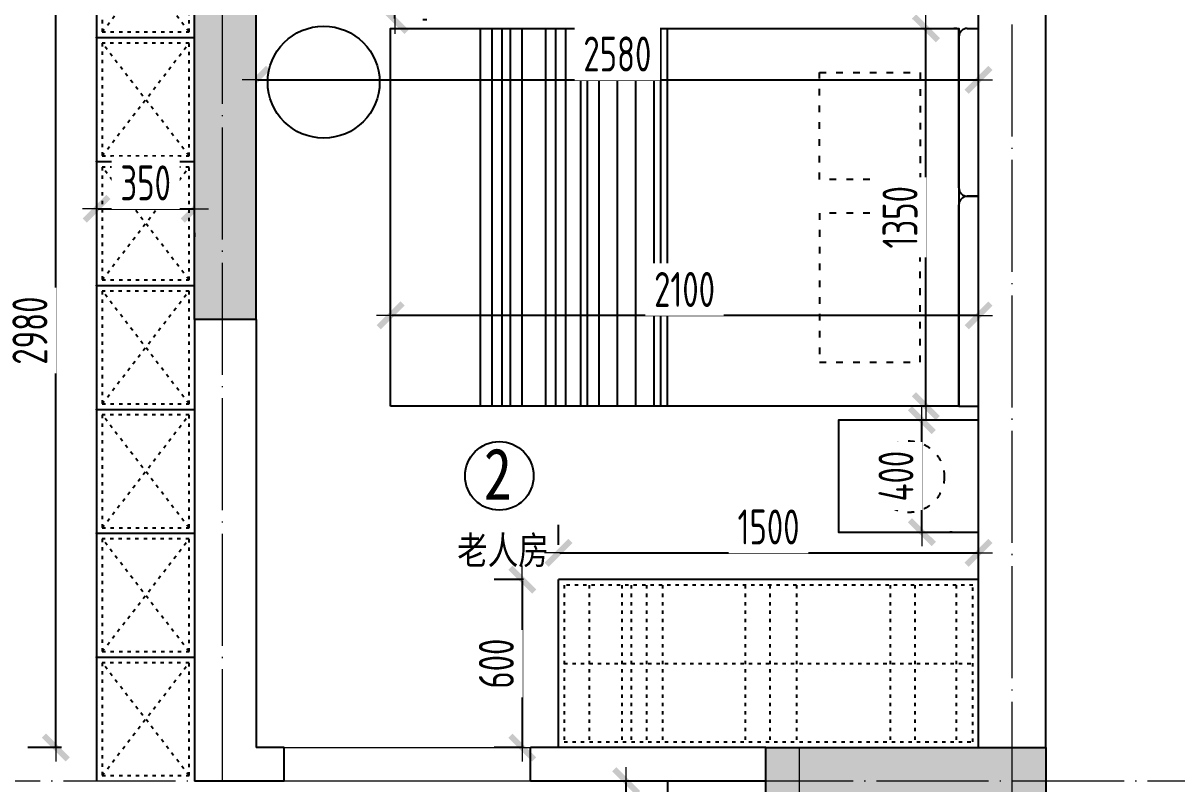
# Model space of a CAD drawing. Header units: inches. Extents: x 600 to 250244, y -404780 to 1000.
# Drawn here: x 46518 to 50639, y -347616 to -344897 of the extents above; entities that cross this region are included whole.
import ezdxf

# ---------------------------------------------------------------- set-up
doc = ezdxf.new("R2010")
doc.units = ezdxf.units.IN
doc.header["$MEASUREMENT"] = 0
for name, pattern in [('ACAD_ISO03W100', [30, 12, -18]), ('DOTE', [2.42, 2, -0.2, 0.02, -0.2]), ('iGo户型优化10', [30, 12, -18])]:
    doc.linetypes.add(name, pattern=pattern)
for name, color, linetype in [('D-ARCHI', 250, 'Continuous'), ('EVH 立面填充', 8, 'Continuous'), ('IBS-182-原建筑非承重墙', 150, 'Continuous'), ('IBS-200-原建筑承重墙柱', 200, 'Continuous'), ('IDS-040-固定高家具', 40, 'Continuous'), ('IFF-51-活动家具', 51, 'Continuous'), ('房间编号', 50, 'Continuous')]:
    doc.layers.add(name, color=color, linetype=linetype)
doc.layers.add('天棚材质标注', color=2, linetype='Continuous', lineweight=5)
doc.layers.add('门', color=65, linetype='Continuous', lineweight=13)
doc.styles.add('ARI', font='SimSun.ttf', dxfattribs={"width": 0.8, "height": 200})
doc.styles.add('HBA-DIMT', font='ARCHS.SHX', dxfattribs={"width": 0.8})
doc.styles.add('宋体', font='SimSun.ttf', dxfattribs={"width": 0.8})
doc.dimstyles.new('HBA_40', dxfattribs={"dimscale": 50, "dimtxt": 2.5, "dimasz": 0.1, "dimexe": 2, "dimexo": 2.5, "dimgap": 0.6, "dimtad": 1, "dimdec": 0, "dimrnd": 5, "dimzin": 0, "dimtxsty": 'HBA-DIMT', "dimblk": 'HBA_DIMENSION_TICK', "dimblk1": 'HBA_DIMENSION_TICK', "dimblk2": 'HBA_DIMENSION_TICK', "dimcen": 0.125, "dimclrd": 44, "dimclre": 44, "dimclrt": 2, "dimadec": 0, "dimazin": 0, "dimtfac": 1, "dimtdec": 0, "dimtix": 1, "dimtmove": 1, "dimatfit": 3, "dimldrblk": 'HBA_Leader_Dot', "dimfxl": 0, "dimtvp": 1, "dimtfill": 1, "dimtolj": 1, "dimtzin": 0, "dimarcsym": 0})

# ---------------------------------------------------------------- blocks, each defined once
blk = doc.blocks.new('HBA_DIMENSION_TICK')
at = {"color": 0, "linetype": 'ByBlock'}
for p, q in [((-10, 0), (0, 0)), ((0, 0), (10, 0))]:
    blk.add_line(p, q, dxfattribs=at)
at = {"color": 50, "linetype": 'ByBlock'}
blk.add_solid([(-10, -7), (-7, -10), (7, 10), (10, 7)], dxfattribs=at)
blk = doc.blocks.new('*D256')
at = {"layer": 'Defpoints', "color": 0, "transparency": 16777216}
for p in [(48671.7, -347606.3), (48820.5, -347606.3), (48820.5, -350276.3)]:
    blk.add_point(p, dxfattribs=at)
at = {"layer": '天棚材质标注', "color": 44, "lineweight": -2, "transparency": 16777216}
for p, q in [((48695.5, -347606.3), (48571.7, -347606.3)), ((48671.7, -350271.3), (48671.7, -347611.3)), ((48695.5, -350276.3), (48571.7, -350276.3))]:
    blk.add_line(p, q, dxfattribs=at)
at = {"layer": '天棚材质标注', "color": 44, "lineweight": -2, "transparency": 16777216, "xscale": 5, "yscale": 5, "zscale": 5}
for p, rotation in [((48671.7, -347606.3), 90), ((48671.7, -350276.3), 270)]:
    blk.add_blockref('HBA_DIMENSION_TICK', p, dxfattribs=dict(at, rotation=rotation))
at = {"layer": '天棚材质标注', "color": 2, "transparency": 16777216, "insert": (48579.2, -348941.3), "char_height": 125, "attachment_point": 5, "rotation": 90, "style": 'HBA-DIMT', "bg_fill": 3, "box_fill_scale": 1.25, "bg_fill_color": 256, "bg_fill_true_color": 13158600, "bg_fill_transparency": 0}
blk.add_mtext('\\A1;2670', dxfattribs=at)
blk = doc.blocks.new('HBA_Leader_Dot')
at = {"color": 0, "linetype": 'ByBlock'}
blk.add_line((-5, 0), (-10, 0), dxfattribs=at)
at = {"color": 0, "linetype": 'ByBlock', "const_width": 5}
blk.add_lwpolyline([(-2.5, 0, 1), (2.5, 0, 1)], format="xyb", close=True, dxfattribs=at)
blk = doc.blocks.new('*D258')
at = {"layer": 'Defpoints', "color": 0, "transparency": 16777216}
for p in [(49930.5, -346790.5), (48430.5, -346886.3), (49930.5, -346886.3)]:
    blk.add_point(p, dxfattribs=at)
at = {"layer": '天棚材质标注', "color": 44, "lineweight": -2, "transparency": 16777216}
for p, q in [((48430.5, -346761.3), (48430.5, -346690.5)), ((49930.5, -346761.3), (49930.5, -346690.5)), ((48435.5, -346790.5), (49925.5, -346790.5))]:
    blk.add_line(p, q, dxfattribs=at)
at = {"layer": '天棚材质标注', "color": 44, "lineweight": -2, "transparency": 16777216, "xscale": 5, "yscale": 5, "zscale": 5, "rotation": 180}
blk.add_blockref('HBA_DIMENSION_TICK', (48430.5, -346790.5), dxfattribs=at)
at = {"layer": '天棚材质标注', "color": 44, "lineweight": -2, "transparency": 16777216, "xscale": 5, "yscale": 5, "zscale": 5}
blk.add_blockref('HBA_DIMENSION_TICK', (49930.5, -346790.5), dxfattribs=at)
at = {"layer": '天棚材质标注', "color": 2, "transparency": 16777216, "insert": (49180.5, -346698), "char_height": 125, "attachment_point": 5, "style": 'HBA-DIMT', "bg_fill": 3, "box_fill_scale": 1.25, "bg_fill_color": 256, "bg_fill_true_color": 13158600, "bg_fill_transparency": 0}
blk.add_mtext('\\A1;1500', dxfattribs=at)
blk = doc.blocks.new('*D259')
at = {"layer": 'Defpoints', "color": 0, "transparency": 16777216}
for p in [(48430.5, -346886.3), (48300.7, -347486.3), (48430.5, -347486.3)]:
    blk.add_point(p, dxfattribs=at)
at = {"layer": '天棚材质标注', "color": 44, "lineweight": -2, "transparency": 16777216}
for p, q in [((48305.5, -346886.3), (48200.7, -346886.3)), ((48300.7, -346891.3), (48300.7, -347481.3)), ((48305.5, -347486.3), (48200.7, -347486.3))]:
    blk.add_line(p, q, dxfattribs=at)
at = {"layer": '天棚材质标注', "color": 44, "lineweight": -2, "transparency": 16777216, "xscale": 5, "yscale": 5, "zscale": 5}
for p, rotation in [((48300.7, -346886.3), 90), ((48300.7, -347486.3), 270)]:
    blk.add_blockref('HBA_DIMENSION_TICK', p, dxfattribs=dict(at, rotation=rotation))
at = {"layer": '天棚材质标注', "color": 2, "transparency": 16777216, "insert": (48208.2, -347186.3), "char_height": 125, "attachment_point": 5, "rotation": 90, "style": 'HBA-DIMT', "bg_fill": 3, "box_fill_scale": 1.25, "bg_fill_color": 256, "bg_fill_true_color": 13158600, "bg_fill_transparency": 0}
blk.add_mtext('\\A1;600', dxfattribs=at)
blk = doc.blocks.new('*D260')
at = {"layer": 'Defpoints', "color": 0, "transparency": 16777216}
for p in [(47835, -344506.3), (47845.1, -344506.3), (47835, -344886.3)]:
    blk.add_point(p, dxfattribs=at)
at = {"layer": '天棚材质标注', "color": 44, "lineweight": -2, "transparency": 16777216}
for p, q in [((47845.1, -344881.3), (47845.1, -344511.3)), ((47960, -344506.3), (47945.1, -344506.3)), ((47960, -344886.3), (47945.1, -344886.3))]:
    blk.add_line(p, q, dxfattribs=at)
at = {"layer": '天棚材质标注', "color": 44, "lineweight": -2, "transparency": 16777216, "xscale": 5, "yscale": 5, "zscale": 5}
for p, rotation in [((47845.1, -344506.3), 90), ((47845.1, -344886.3), 270)]:
    blk.add_blockref('HBA_DIMENSION_TICK', p, dxfattribs=dict(at, rotation=rotation))
at = {"layer": '天棚材质标注', "color": 2, "transparency": 16777216, "insert": (47752.6, -344696.3), "char_height": 125, "attachment_point": 5, "rotation": 90, "style": 'HBA-DIMT', "bg_fill": 3, "box_fill_scale": 1.25, "bg_fill_color": 256, "bg_fill_true_color": 13158600, "bg_fill_transparency": 0}
blk.add_mtext('\\A1;380', dxfattribs=at)
blk = doc.blocks.new('*D261')
at = {"layer": 'Defpoints', "color": 0, "transparency": 16777216}
for p in [(47350.5, -345088.4), (49930.5, -345088.4), (49930.5, -345100.4)]:
    blk.add_point(p, dxfattribs=at)
at = {"layer": '天棚材质标注', "color": 44, "lineweight": -2, "transparency": 16777216}
for p, q in [((47355.5, -345100.4), (49925.5, -345100.4)), ((47350.5, -345213.4), (47350.5, -345200.4)), ((49930.5, -345213.4), (49930.5, -345200.4))]:
    blk.add_line(p, q, dxfattribs=at)
at = {"layer": '天棚材质标注', "color": 44, "lineweight": -2, "transparency": 16777216, "xscale": 5, "yscale": 5, "zscale": 5, "rotation": 180}
blk.add_blockref('HBA_DIMENSION_TICK', (47350.5, -345100.4), dxfattribs=at)
at = {"layer": '天棚材质标注', "color": 44, "lineweight": -2, "transparency": 16777216, "xscale": 5, "yscale": 5, "zscale": 5}
blk.add_blockref('HBA_DIMENSION_TICK', (49930.5, -345100.4), dxfattribs=at)
at = {"layer": '天棚材质标注', "color": 2, "transparency": 16777216, "insert": (48640.5, -345007.9), "char_height": 125, "attachment_point": 5, "style": 'HBA-DIMT', "bg_fill": 3, "box_fill_scale": 1.25, "bg_fill_color": 256, "bg_fill_true_color": 13158600, "bg_fill_transparency": 0}
blk.add_mtext('\\A1;2580', dxfattribs=at)
blk = doc.blocks.new('*D262')
at = {"layer": 'Defpoints', "color": 0, "transparency": 16777216}
for p in [(49711.8, -346316.3), (49728.2, -346316.3), (49711.8, -346716.3)]:
    blk.add_point(p, dxfattribs=at)
at = {"layer": '天棚材质标注', "color": 44, "lineweight": -2, "transparency": 16777216}
for p, q in [((49728.2, -346711.3), (49728.2, -346321.3)), ((49836.8, -346316.3), (49828.2, -346316.3)), ((49836.8, -346716.3), (49828.2, -346716.3))]:
    blk.add_line(p, q, dxfattribs=at)
at = {"layer": '天棚材质标注', "color": 44, "lineweight": -2, "transparency": 16777216, "xscale": 5, "yscale": 5, "zscale": 5}
for p, rotation in [((49728.2, -346316.3), 90), ((49728.2, -346716.3), 270)]:
    blk.add_blockref('HBA_DIMENSION_TICK', p, dxfattribs=dict(at, rotation=rotation))
at = {"layer": '天棚材质标注', "color": 2, "transparency": 16777216, "insert": (49635.7, -346516.3), "char_height": 125, "attachment_point": 5, "rotation": 90, "style": 'HBA-DIMT', "bg_fill": 3, "box_fill_scale": 1.25, "bg_fill_color": 256, "bg_fill_true_color": 13158600, "bg_fill_transparency": 0}
blk.add_mtext('\\A1;400', dxfattribs=at)
blk = doc.blocks.new('*D263')
at = {"layer": 'Defpoints', "color": 0, "transparency": 16777216}
for p in [(49728.2, -344916.3), (49742.6, -344916.3), (49728.2, -346266.3)]:
    blk.add_point(p, dxfattribs=at)
at = {"layer": '天棚材质标注', "color": 44, "lineweight": -2, "transparency": 16777216}
for p, q in [((49742.6, -346261.3), (49742.6, -344921.3)), ((49853.2, -344916.3), (49842.6, -344916.3)), ((49853.2, -346266.3), (49842.6, -346266.3))]:
    blk.add_line(p, q, dxfattribs=at)
at = {"layer": '天棚材质标注', "color": 44, "lineweight": -2, "transparency": 16777216, "xscale": 5, "yscale": 5, "zscale": 5}
for p, rotation in [((49742.6, -344916.3), 90), ((49742.6, -346266.3), 270)]:
    blk.add_blockref('HBA_DIMENSION_TICK', p, dxfattribs=dict(at, rotation=rotation))
at = {"layer": '天棚材质标注', "color": 2, "transparency": 16777216, "insert": (49650.1, -345591.3), "char_height": 125, "attachment_point": 5, "rotation": 90, "style": 'HBA-DIMT', "bg_fill": 3, "box_fill_scale": 1.25, "bg_fill_color": 256, "bg_fill_true_color": 13158600, "bg_fill_transparency": 0}
blk.add_mtext('\\A1;1350', dxfattribs=at)
blk = doc.blocks.new('*D264')
at = {"layer": 'Defpoints', "color": 0, "transparency": 16777216}
for p in [(47830.5, -345941.9), (47830.5, -345996.3), (49930.5, -345996.3)]:
    blk.add_point(p, dxfattribs=at)
at = {"layer": '天棚材质标注', "color": 44, "lineweight": -2, "transparency": 16777216}
for p, q in [((47830.5, -345871.3), (47830.5, -345841.9)), ((49930.5, -345871.3), (49930.5, -345841.9)), ((49925.5, -345941.9), (47835.5, -345941.9))]:
    blk.add_line(p, q, dxfattribs=at)
at = {"layer": '天棚材质标注', "color": 44, "lineweight": -2, "transparency": 16777216, "xscale": 5, "yscale": 5, "zscale": 5, "rotation": 180}
blk.add_blockref('HBA_DIMENSION_TICK', (47830.5, -345941.9), dxfattribs=at)
at = {"layer": '天棚材质标注', "color": 44, "lineweight": -2, "transparency": 16777216, "xscale": 5, "yscale": 5, "zscale": 5}
blk.add_blockref('HBA_DIMENSION_TICK', (49930.5, -345941.9), dxfattribs=at)
at = {"layer": '天棚材质标注', "color": 2, "transparency": 16777216, "insert": (48880.5, -345849.4), "char_height": 125, "attachment_point": 5, "style": 'HBA-DIMT', "bg_fill": 3, "box_fill_scale": 1.25, "bg_fill_color": 256, "bg_fill_true_color": 13158600, "bg_fill_transparency": 0}
blk.add_mtext('\\A1;2100', dxfattribs=at)
blk = doc.blocks.new('*D286')
at = {"layer": 'Defpoints', "color": 0, "transparency": 16777216}
for p in [(46634.7, -344506.3), (46780.5, -344506.3), (46780.5, -347486.3)]:
    blk.add_point(p, dxfattribs=at)
at = {"layer": '天棚材质标注', "color": 44, "lineweight": -2, "transparency": 16777216}
for p, q in [((46655.5, -344506.3), (46534.7, -344506.3)), ((46634.7, -347481.3), (46634.7, -344511.3)), ((46655.5, -347486.3), (46534.7, -347486.3))]:
    blk.add_line(p, q, dxfattribs=at)
at = {"layer": '天棚材质标注', "color": 44, "lineweight": -2, "transparency": 16777216, "xscale": 5, "yscale": 5, "zscale": 5}
for p, rotation in [((46634.7, -344506.3), 90), ((46634.7, -347486.3), 270)]:
    blk.add_blockref('HBA_DIMENSION_TICK', p, dxfattribs=dict(at, rotation=rotation))
at = {"layer": '天棚材质标注', "color": 2, "transparency": 16777216, "insert": (46542.2, -345996.3), "char_height": 125, "attachment_point": 5, "rotation": 90, "style": 'HBA-DIMT', "bg_fill": 3, "box_fill_scale": 1.25, "bg_fill_color": 256, "bg_fill_true_color": 13158600, "bg_fill_transparency": 0}
blk.add_mtext('\\A1;2980', dxfattribs=at)
blk = doc.blocks.new('*D287')
at = {"layer": 'Defpoints', "color": 0, "transparency": 16777216}
for p in [(46780.5, -345522.1), (47130.5, -345522.1), (47130.5, -345561)]:
    blk.add_point(p, dxfattribs=at)
at = {"layer": '天棚材质标注', "color": 44, "lineweight": -2, "transparency": 16777216}
for p, q in [((46785.5, -345561), (47125.5, -345561)), ((46780.5, -345647.1), (46780.5, -345661)), ((47130.5, -345647.1), (47130.5, -345661))]:
    blk.add_line(p, q, dxfattribs=at)
at = {"layer": '天棚材质标注', "color": 44, "lineweight": -2, "transparency": 16777216, "xscale": 5, "yscale": 5, "zscale": 5, "rotation": 180}
blk.add_blockref('HBA_DIMENSION_TICK', (46780.5, -345561), dxfattribs=at)
at = {"layer": '天棚材质标注', "color": 44, "lineweight": -2, "transparency": 16777216, "xscale": 5, "yscale": 5, "zscale": 5}
blk.add_blockref('HBA_DIMENSION_TICK', (47130.5, -345561), dxfattribs=at)
at = {"layer": '天棚材质标注', "color": 2, "transparency": 16777216, "insert": (46955.5, -345468.5), "char_height": 125, "attachment_point": 5, "style": 'HBA-DIMT', "bg_fill": 3, "box_fill_scale": 1.25, "bg_fill_color": 256, "bg_fill_true_color": 13158600, "bg_fill_transparency": 0}
blk.add_mtext('\\A1;350', dxfattribs=at)

msp = doc.modelspace()

# ---------------------------------------------------------------- hatches: boundary and pattern name
at = {"layer": 'EVH 立面填充'}
h = msp.add_hatch(color=256, dxfattribs=at)
h.dxf.hatch_style = 1
h.paths.add_polyline_path([(47130.5, -344506.3), (47130.5, -345956.3), (47350.5, -345956.3), (47350.5, -344266.3), (46920.5, -344266.3), (46920.5, -344506.3)])
h = msp.add_hatch(color=256, dxfattribs=at)
h.dxf.hatch_style = 1
h.paths.add_polyline_path([(49410.5, -347726.3), (50170.5, -347726.3), (50170.5, -347486.3), (49170.5, -347486.3), (49170.5, -350516.3), (49410.5, -350516.3)])

# ---------------------------------------------------------------- linework, layer by layer
for p in [(46780.5, -344949.1), (46780.5, -345392), (46780.5, -345834.9), (46780.5, -346277.7), (46780.5, -346720.6), (46780.5, -347163.4)]:
    msp.add_point(p)
at = {"layer": 'D-ARCHI', "color": 251, "linetype": 'DOTE', "lineweight": 5, "ltscale": 200}
for p, q in [((47230.5, -347606.3), (47230.5, -340066)), ((50050.5, -354014.6), (50050.5, -340066)), ((49290.5, -355014.6), (49290.5, -347486.3)), ((52870.5, -347606.3), (32543.2, -347606.3))]:
    msp.add_line(p, q, dxfattribs=at)
at = {"layer": 'IBS-182-原建筑非承重墙'}
for p, q in [((50170.5, -347486.3), (50170.5, -344266.3)), ((49930.5, -347486.3), (49930.5, -344506.3)), ((47130.5, -345956.3), (47130.5, -347606.3)), ((47350.5, -345956.3), (47350.5, -347486.3)), ((47450.5, -347486.3), (47350.5, -347486.3)), ((47450.5, -347606.3), (47450.5, -347486.3)), ((48330.5, -347606.3), (48330.5, -347486.3)), ((49170.5, -347486.3), (48330.5, -347486.3)), ((47450.5, -347606.3), (47130.5, -347606.3)), ((49170.5, -347606.3), (48330.5, -347606.3))]:
    msp.add_line(p, q, dxfattribs=at)
at = {"layer": 'IBS-200-原建筑承重墙柱', "ltscale": 0.02}
for p, q in [((47350.5, -345956.3), (47350.5, -344266.3)), ((47130.5, -345956.3), (47130.5, -344506.3)), ((47350.5, -345956.3), (47130.5, -345956.3)), ((49170.5, -350516.3), (49170.5, -347486.3)), ((49170.5, -347486.3), (50170.5, -347486.3)), ((50170.5, -347486.3), (50170.5, -347726.3))]:
    msp.add_line(p, q, dxfattribs=at)
at = {"layer": 'IDS-040-固定高家具'}
for p, q in [((46780.5, -344506.3), (46780.5, -347606.3)), ((46780.5, -344949.1), (47130.5, -344949.1)), ((46780.5, -345392), (47130.5, -345392)), ((46780.5, -345834.9), (47130.5, -345834.9)), ((46780.5, -346277.7), (47130.5, -346277.7)), ((46780.5, -346720.6), (47130.5, -346720.6)), ((49930.5, -346886.3), (48430.5, -346886.3)), ((48430.5, -347486.3), (48430.5, -346886.3)), ((46780.5, -347163.4), (47130.5, -347163.4)), ((48820.5, -350276.3), (48820.5, -347606.3))]:
    msp.add_line(p, q, dxfattribs=at)
at = {"layer": 'IDS-040-固定高家具', "linetype": 'ACAD_ISO03W100'}
for p, q in [((46800.5, -344929.1), (47110.5, -344526.3)), ((47110.5, -344929.1), (46800.5, -344526.3)), ((46800.5, -345372), (47110.5, -344969.1)), ((47110.5, -345372), (46800.5, -344969.1)), ((46800.5, -345814.9), (47110.5, -345412)), ((47110.5, -345814.9), (46800.5, -345412)), ((46800.5, -346257.7), (47110.5, -345854.9)), ((47110.5, -346257.7), (46800.5, -345854.9)), ((46800.5, -346700.6), (47110.5, -346297.7)), ((47110.5, -346700.6), (46800.5, -346297.7)), ((46800.5, -347143.4), (47110.5, -346740.6)), ((47110.5, -347143.4), (46800.5, -346740.6)), ((48539.7, -346906.3), (48539.7, -347466.3)), ((48656.3, -346906.3), (48656.3, -347466.3)), ((48690, -346906.3), (48690, -347466.3)), ((48744.4, -346906.3), (48744.4, -347466.3)), ((48801.4, -346906.3), (48801.4, -347466.3)), ((49096.9, -346906.3), (49096.9, -347466.3)), ((49185, -346906.3), (49185, -347466.3)), ((49280.9, -346906.3), (49280.9, -347466.3)), ((49615.3, -346906.3), (49615.3, -347466.3)), ((49703.4, -346906.3), (49703.4, -347466.3)), ((49851.2, -346906.3), (49851.2, -347466.3)), ((46800.5, -347586.3), (47110.5, -347183.4)), ((47110.5, -347586.3), (46800.5, -347183.4)), ((48450.5, -347186.3), (49910.5, -347186.3))]:
    msp.add_line(p, q, dxfattribs=at)
for points in [[(46800.5, -344929.1), (47110.5, -344929.1), (47110.5, -344526.3), (46800.5, -344526.3)], [(46800.5, -345372), (47110.5, -345372), (47110.5, -344969.1), (46800.5, -344969.1)], [(46800.5, -345814.9), (47110.5, -345814.9), (47110.5, -345412), (46800.5, -345412)], [(46800.5, -346257.7), (47110.5, -346257.7), (47110.5, -345854.9), (46800.5, -345854.9)], [(46800.5, -346700.6), (47110.5, -346700.6), (47110.5, -346297.7), (46800.5, -346297.7)], [(46800.5, -347143.4), (47110.5, -347143.4), (47110.5, -346740.6), (46800.5, -346740.6)], [(48450.5, -347466.3), (49910.5, -347466.3), (49910.5, -346906.3), (48450.5, -346906.3)], [(46800.5, -347586.3), (47110.5, -347586.3), (47110.5, -347183.4), (46800.5, -347183.4)]]:
    msp.add_lwpolyline(points, close=True, dxfattribs=at)
at = {"layer": 'IDS-040-固定高家具'}
msp.add_circle((47591.4, -345108.4), 200, dxfattribs=at)
at = {"layer": 'IFF-51-活动家具', "color": 250}
for p, q in [((48151.9, -346266.3), (48151.9, -344916.3)), ((48193.6, -346266.3), (48193.6, -344916.3)), ((48229.4, -346266.3), (48229.4, -344916.3)), ((48259.2, -346266.3), (48259.2, -344916.3)), ((48300.9, -346266.3), (48300.9, -344916.3)), ((48384.4, -346266.3), (48384.4, -344916.3)), ((48420.2, -346266.3), (48420.2, -344916.3)), ((48455.9, -346266.3), (48455.9, -344916.3)), ((48509.6, -346266.3), (48509.6, -344916.3)), ((48533.4, -346266.3), (48533.4, -344916.3)), ((48575.2, -346266.3), (48575.2, -344916.3)), ((48640.8, -346266.3), (48640.8, -344916.3)), ((48706.3, -346266.3), (48706.3, -344916.3)), ((48771.9, -346266.3), (48771.9, -344916.3)), ((48795.8, -346266.3), (48795.8, -344916.3)), ((48819.6, -346266.3), (48819.6, -344916.3))]:
    msp.add_line(p, q, dxfattribs=at)
at = {"layer": 'IFF-51-活动家具'}
for p, q in [((49860.5, -345486.3), (49860.5, -344916.3)), ((49890.5, -344916.3), (49930.5, -344916.3)), ((49930.5, -346266.3), (49930.5, -344916.3)), ((49890.5, -345516.3), (49930.5, -345516.3)), ((49930.5, -345516.3), (49890.5, -345516.3)), ((49860.5, -346266.3), (49860.5, -345546.3))]:
    msp.add_line(p, q, dxfattribs=at)
at = {"layer": 'IFF-51-活动家具', "color": 7}
msp.add_line((49860.5, -346266.3), (49930.5, -346266.3), dxfattribs=at)
at = {"layer": 'IFF-51-活动家具'}
for points in [[(47830.5, -346266.3), (47830.5, -344916.3), (49860.5, -344916.3), (49860.5, -346266.3)], [(49930.5, -346716.3), (49930.5, -346316.3), (49430.5, -346316.3), (49430.5, -346716.3)]]:
    msp.add_lwpolyline(points, close=True, dxfattribs=at)
at = {"layer": 'IFF-51-活动家具', "color": 251, "linetype": 'iGo户型优化10', "ltscale": 2}
for points in [[(49722.5, -345073.4), (49722.5, -345455.8), (49362.2, -345455.8), (49362.2, -345073.4)], [(49722.5, -346109.2), (49722.5, -345576.8), (49362.2, -345576.8), (49362.2, -346109.2)]]:
    msp.add_lwpolyline(points, close=True, dxfattribs=at)
msp.add_circle((49680.5, -346518.4), 127.7, dxfattribs=at)
at = {"layer": 'IFF-51-活动家具'}
for centre, start, end in [((49890.5, -344946.3), 90, 180), ((49890.5, -345486.3), 180, 270), ((49890.5, -345546.3), 90, 180)]:
    msp.add_arc(centre, 30, start, end, dxfattribs=at)
at = {"layer": '房间编号'}
msp.add_circle((48218.8, -346515.5), 122.5, dxfattribs=at)
at = {"layer": '门', "color": 8, "lineweight": 5}
msp.add_lwpolyline([(47450.5, -347486.3), (48330.5, -347486.3), (48330.5, -347606.3), (47450.5, -347606.3)], close=True, dxfattribs=at)

# ---------------------------------------------------------------- texts
at = {"layer": '房间编号', "color": 8, "style": '宋体', "width": 0.8}
msp.add_text('老人房', height=100, dxfattribs=at).set_placement((48068.2, -346831.2))
at = {"layer": '房间编号', "insert": (48263.6, -346416.6), "char_height": 183.8, "width": 2606.465, "attachment_point": 3, "style": 'ARI'}
msp.add_mtext('2', dxfattribs=at)

# ---------------------------------------------------------------- next in the draw order: dimensions: what is measured, and where the dimension line sits
at = {"layer": '天棚材质标注', "color": 6}
for base, p1, p2, picture, middle in [((46634.7, -344506.3), (46780.5, -347486.3), (46780.5, -344506.3), '*D286', (46542.2, -345996.3)), ((47845.1, -344506.3), (47835, -344886.3), (47835, -344506.3), '*D260', (47752.6, -344696.3)), ((48671.7, -347606.3), (48820.5, -350276.3), (48820.5, -347606.3), '*D256', (48579.2, -348941.3))]:
    dim = msp.add_linear_dim(base=base, p1=p1, p2=p2, angle=90, dimstyle='HBA_40', dxfattribs=at)
    dim.commit()
    dim.dimension.update_dxf_attribs({"geometry": picture, "text_midpoint": middle})
dim = msp.add_linear_dim(base=(49930.5, -346790.5), p1=(48430.5, -346886.3), p2=(49930.5, -346886.3), dimstyle='HBA_40', dxfattribs=at)
dim.commit()
dim.dimension.update_dxf_attribs({"geometry": '*D258', "text_midpoint": (49180.5, -346698)})

# ---------------------------------------------------------------- next in the draw order: dimensions: what is measured, and where the dimension line sits
for base, p1, p2, picture, middle in [((49930.5, -345100.4), (47350.5, -345088.4), (49930.5, -345088.4), '*D261', (48640.5, -345007.9)), ((47130.5, -345561), (46780.5, -345522.1), (47130.5, -345522.1), '*D287', (46955.5, -345468.5))]:
    dim = msp.add_linear_dim(base=base, p1=p1, p2=p2, dimstyle='HBA_40', dxfattribs=at)
    dim.commit()
    dim.dimension.update_dxf_attribs({"geometry": picture, "text_midpoint": middle})
for base, p1, p2, picture, middle in [((49728.2, -346316.3), (49711.8, -346716.3), (49711.8, -346316.3), '*D262', (49635.7, -346516.3)), ((48300.7, -347486.3), (48430.5, -346886.3), (48430.5, -347486.3), '*D259', (48208.2, -347186.3))]:
    dim = msp.add_linear_dim(base=base, p1=p1, p2=p2, angle=90, dimstyle='HBA_40', dxfattribs=at)
    dim.commit()
    dim.dimension.update_dxf_attribs({"geometry": picture, "text_midpoint": middle})

# ---------------------------------------------------------------- next in the draw order: dimensions: what is measured, and where the dimension line sits
dim = msp.add_linear_dim(base=(49742.6, -344916.3), p1=(49728.2, -346266.3), p2=(49728.2, -344916.3), angle=90, dimstyle='HBA_40', dxfattribs=at)
dim.commit()
dim.dimension.update_dxf_attribs({"geometry": '*D263', "text_midpoint": (49650.1, -345591.3)})

# ---------------------------------------------------------------- next in the draw order: dimensions: what is measured, and where the dimension line sits
dim = msp.add_linear_dim(base=(47830.5, -345941.9), p1=(49930.5, -345996.3), p2=(47830.5, -345996.3), dimstyle='HBA_40', dxfattribs=at)
dim.commit()
dim.dimension.update_dxf_attribs({"geometry": '*D264', "text_midpoint": (48880.5, -345849.4)})

doc.saveas('drawing.dxf')
